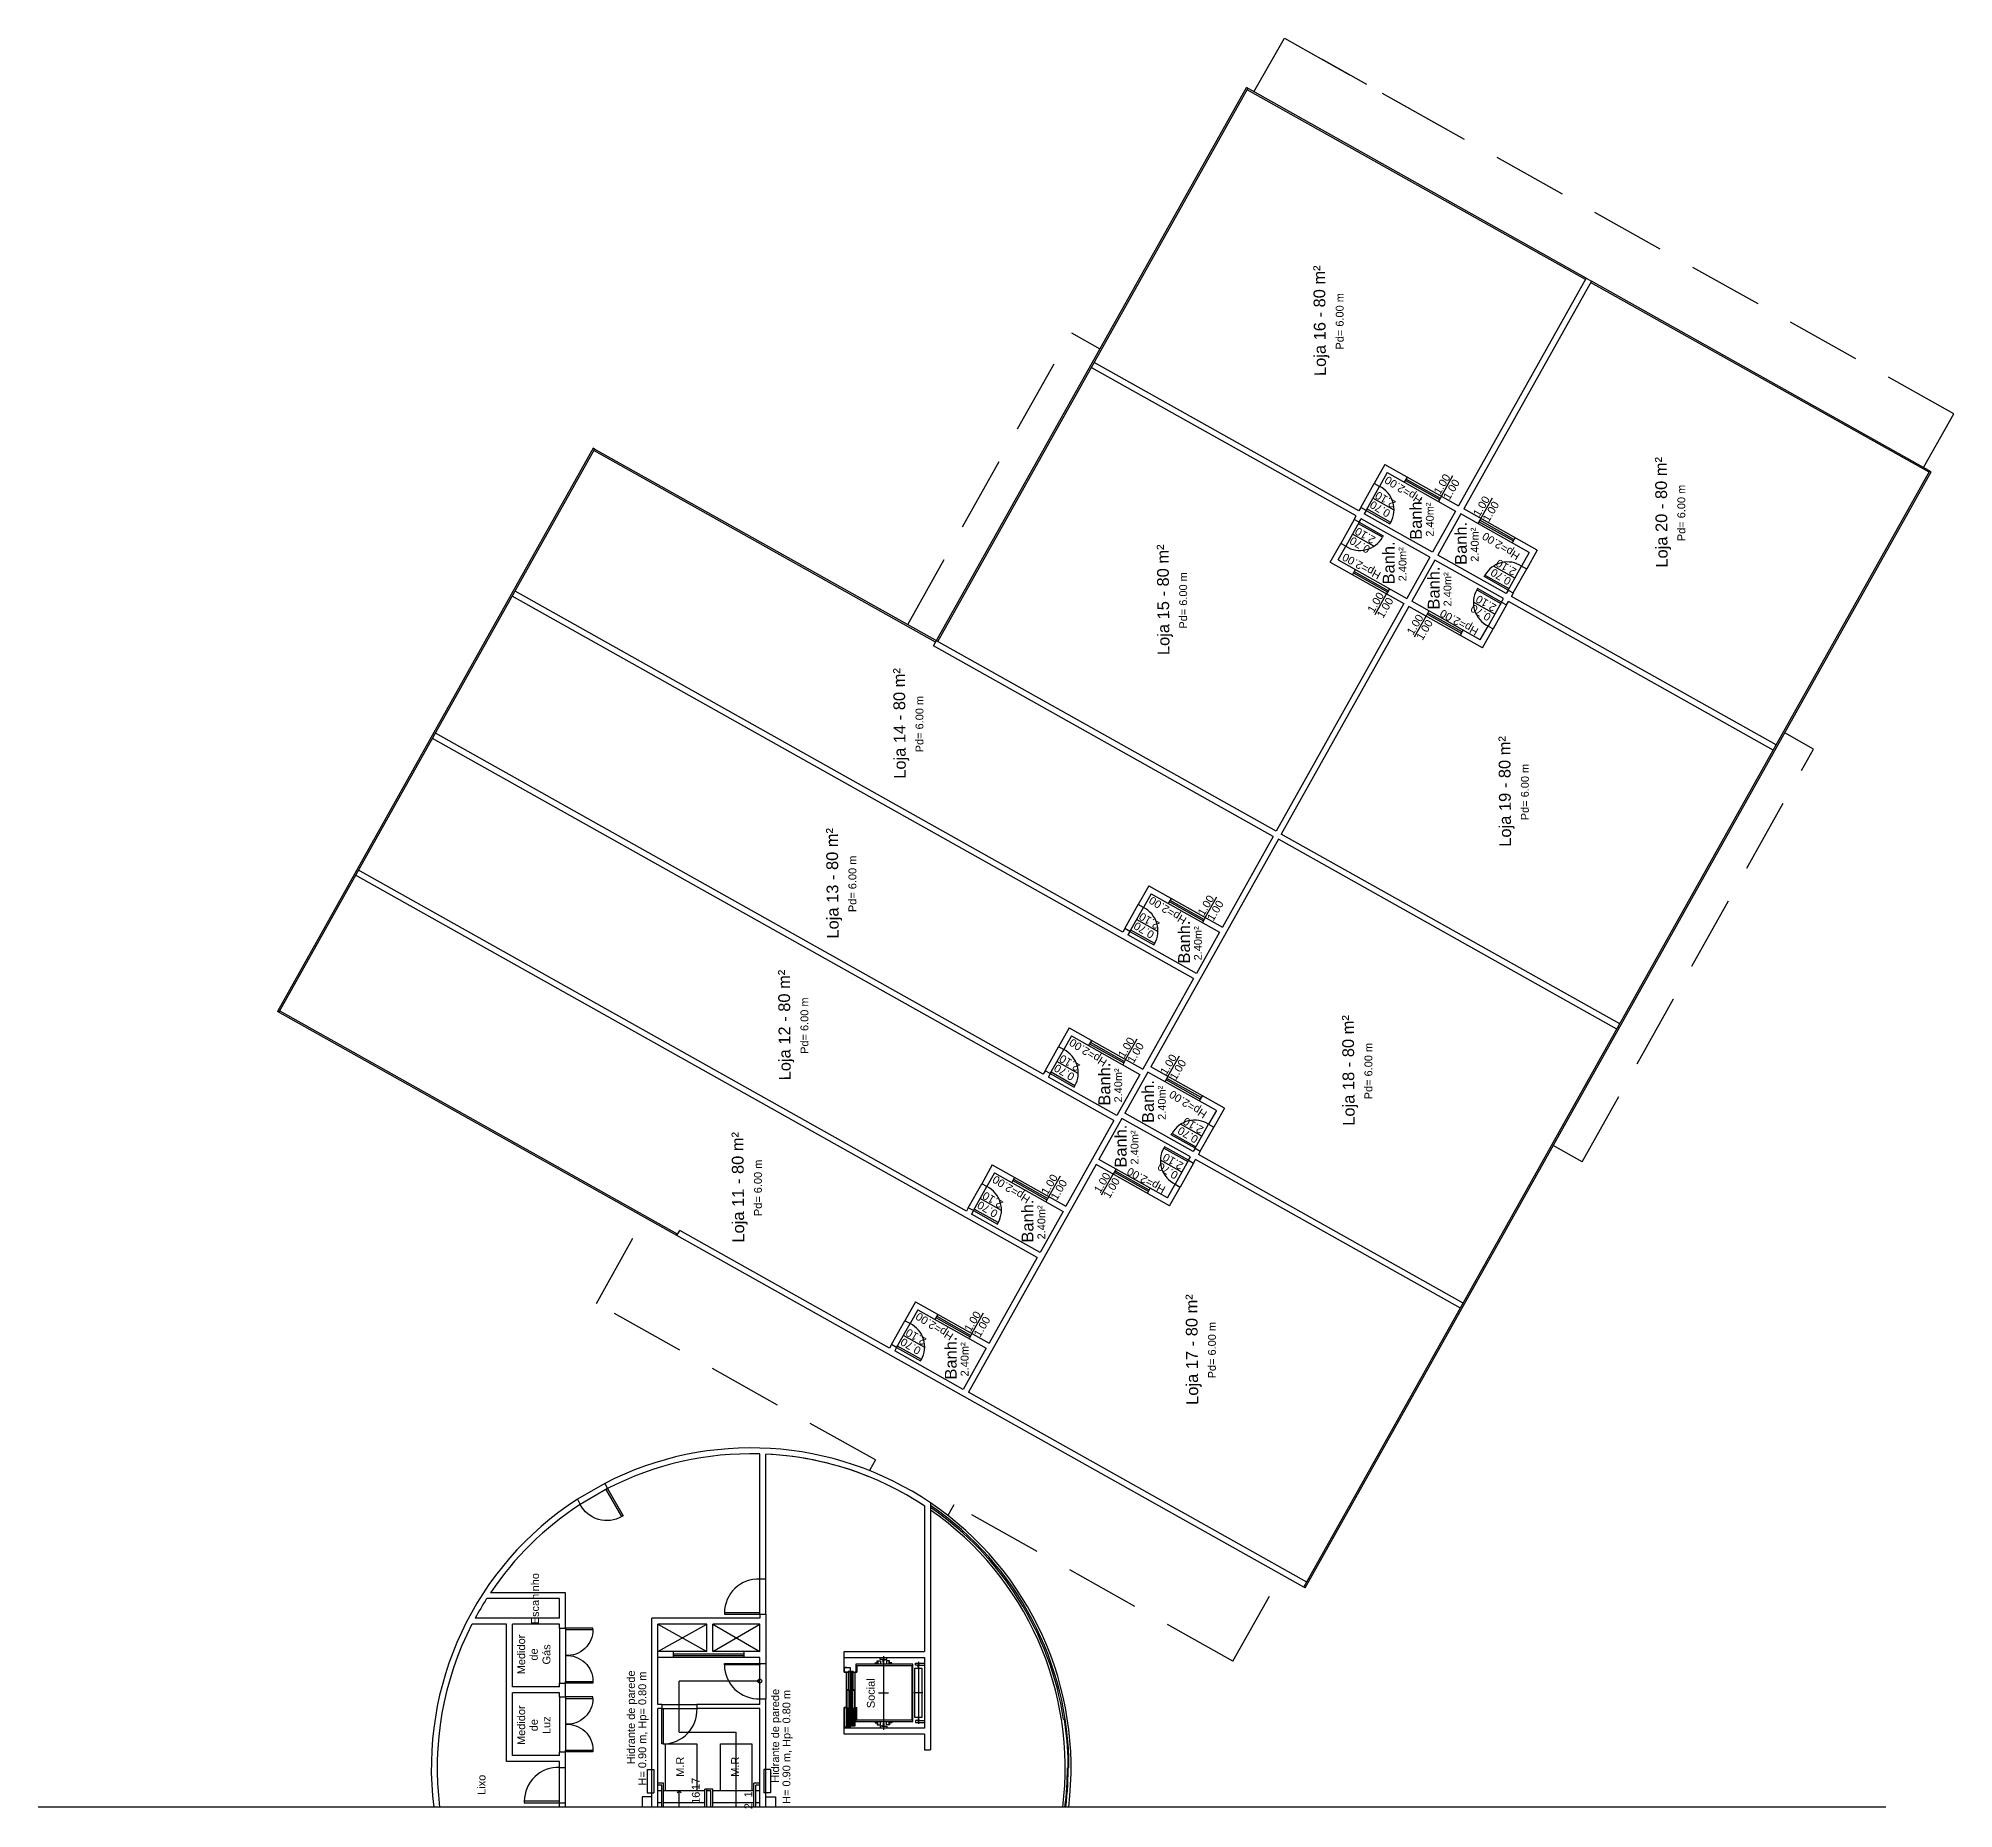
# Model space of a CAD drawing. Header units: millimetres. Extents: x -210 to 1173, y -437 to 320.
# Drawn here: x 862.41 to 911.2, y -181.3 to -136.2 of the extents above; entities that cross this region are included whole.
import ezdxf
from ezdxf.enums import TextEntityAlignment as Align

# ---------------------------------------------------------------- set-up
doc = ezdxf.new("R2010")
doc.units = ezdxf.units.MM
doc.header["$LTSCALE"] = 0.3
for name, pattern in [('DASHDOTX2', [50.8, 25.4, -12.7, 0, -12.7]), ('DASHED2', [9.525, 6.35, -3.175]), ('LTYPE_4', [112.5, 56.25, -56.25]), ('LTYPE_6', [168.75, 112.5, -28.125, 0, -28.125])]:
    doc.linetypes.add(name, pattern=pattern)
for name, color, linetype in [('CORTE', 6, 'Continuous'), ('COTAS', 1, 'Continuous'), ('ESQUADRIAS', 3, 'Continuous'), ('LAYER_0', 6, 'Continuous'), ('LINHA DE CORTE', 6, 'DASHDOTX2'), ('PISO', 1, 'Continuous'), ('PROJEÇÃO', 1, 'DASHED2'), ('TEXTOS', 2, 'Continuous'), ('VISTA', 2, 'Continuous')]:
    doc.layers.add(name, color=color, linetype=linetype)
doc.styles.add('2MM 1_100', font='ARIAL.TTF', dxfattribs={"height": 0.2})
doc.styles.add('3MM 1_100', font='ARIAL.TTF', dxfattribs={"height": 0.3})

msp = doc.modelspace()

# ---------------------------------------------------------------- linework, layer by layer
msp.add_line((909.475, -181.257), (862.407, -181.257))
at = {"layer": 'CORTE'}
for p, q in [((901.842, -142.313), (898.59, -148.113)), ((901.973, -142.386), (898.72, -148.187)), ((901.842, -142.313), (901.973, -142.386)), ((895.98, -148.369), (889.234, -144.586)), ((896.053, -148.238), (889.307, -144.456)), ((896.713, -147.061), (896.444, -147.541)), ((896.771, -147.265), (896.575, -147.614)), ((896.713, -147.061), (898.59, -148.113)), ((896.771, -147.265), (898.516, -148.244)), ((896.575, -147.614), (896.444, -147.541)), ((896.102, -148.151), (896.053, -148.238)), ((896.233, -148.225), (896.102, -148.151)), ((896.233, -148.225), (896.184, -148.312)), ((897.929, -149.291), (896.184, -148.312)), ((898.516, -148.244), (897.929, -149.291)), ((898.647, -148.317), (898.06, -149.364)), ((900.391, -149.296), (898.647, -148.317)), ((900.596, -149.238), (898.72, -148.187)), ((895.931, -148.456), (895.98, -148.369)), ((896.061, -148.53), (895.931, -148.456)), ((896.061, -148.53), (896.11, -148.443)), ((897.856, -149.421), (896.11, -148.443)), ((895.319, -149.547), (895.588, -149.067)), ((895.523, -149.489), (895.719, -149.14)), ((895.719, -149.14), (895.588, -149.067)), ((900.391, -149.296), (900.196, -149.644)), ((900.596, -149.238), (900.327, -149.718)), ((895.319, -149.547), (897.196, -150.599)), ((895.523, -149.489), (897.269, -150.468)), ((897.856, -149.421), (897.269, -150.468)), ((897.987, -149.495), (897.4, -150.541)), ((899.731, -150.473), (897.987, -149.495)), ((899.804, -150.342), (898.06, -149.364)), ((900.196, -149.644), (900.327, -149.718)), ((890.038, -158.967), (874.552, -150.283)), ((899.853, -150.255), (899.804, -150.342)), ((899.853, -150.255), (899.984, -150.328)), ((891.84, -160.15), (874.478, -150.414)), ((897.196, -150.599), (893.943, -156.399)), ((897.326, -150.672), (894.074, -156.473)), ((899.202, -151.724), (897.326, -150.672)), ((899.144, -151.52), (897.4, -150.541)), ((899.682, -150.56), (899.731, -150.473)), ((899.682, -150.56), (899.813, -150.634)), ((899.813, -150.634), (899.862, -150.546)), ((906.608, -154.33), (899.862, -150.546)), ((899.984, -150.328), (899.935, -150.416)), ((906.682, -154.199), (899.935, -150.416)), ((899.144, -151.52), (899.34, -151.171)), ((899.202, -151.724), (899.471, -151.244)), ((899.34, -151.171), (899.471, -151.244)), ((893.869, -156.53), (885.213, -151.675)), ((893.943, -156.399), (885.286, -151.545)), ((889.81, -163.769), (872.448, -154.033)), ((888.008, -162.587), (872.522, -153.902)), ((894, -156.603), (890.748, -162.404)), ((893.869, -156.53), (892.573, -158.841)), ((902.622, -161.438), (894, -156.603)), ((902.695, -161.308), (894.074, -156.473)), ((887.853, -167.258), (870.492, -157.522)), ((886.051, -166.076), (870.565, -157.391)), ((890.698, -157.79), (890.429, -158.269)), ((890.755, -157.994), (890.56, -158.343)), ((890.698, -157.79), (892.573, -158.841)), ((890.755, -157.994), (892.5, -158.972)), ((890.56, -158.343), (890.429, -158.269)), ((890.087, -158.88), (890.038, -158.967)), ((890.217, -158.953), (890.087, -158.88)), ((890.217, -158.953), (890.168, -159.041)), ((891.913, -160.019), (890.168, -159.041)), ((892.5, -158.972), (891.913, -160.019)), ((891.84, -160.15), (890.543, -162.461)), ((888.668, -161.409), (888.399, -161.889)), ((888.668, -161.409), (890.543, -162.461)), ((888.53, -161.962), (888.399, -161.889)), ((888.726, -161.614), (888.53, -161.962)), ((888.726, -161.614), (890.47, -162.592)), ((892.623, -163.455), (890.748, -162.404)), ((888.057, -162.5), (888.008, -162.587)), ((888.188, -162.573), (888.057, -162.5)), ((888.188, -162.573), (888.139, -162.66)), ((889.883, -163.638), (888.139, -162.66)), ((890.47, -162.592), (889.883, -163.638)), ((890.674, -162.534), (890.087, -163.581)), ((892.419, -163.513), (890.674, -162.534)), ((892.623, -163.455), (892.354, -163.935)), ((889.81, -163.769), (888.587, -165.95)), ((890.014, -163.712), (889.427, -164.759)), ((891.758, -164.69), (890.014, -163.712)), ((891.832, -164.559), (890.087, -163.581)), ((892.419, -163.513), (892.223, -163.862)), ((892.223, -163.862), (892.354, -163.935)), ((889.354, -164.889), (886.101, -170.69)), ((886.712, -164.898), (886.443, -165.378)), ((886.712, -164.898), (888.587, -165.95)), ((891.229, -165.941), (889.354, -164.889)), ((891.171, -165.737), (889.427, -164.759)), ((891.709, -164.777), (891.758, -164.69)), ((891.709, -164.777), (891.84, -164.851)), ((891.881, -164.472), (891.832, -164.559)), ((891.84, -164.851), (891.889, -164.763)), ((891.881, -164.472), (892.011, -164.545)), ((898.636, -168.547), (891.889, -164.763)), ((892.011, -164.545), (891.962, -164.633)), ((898.709, -168.416), (891.962, -164.633)), ((886.573, -165.451), (886.443, -165.378)), ((886.769, -165.102), (886.573, -165.451)), ((886.769, -165.102), (888.513, -166.081)), ((891.171, -165.737), (891.367, -165.388)), ((891.367, -165.388), (891.498, -165.461)), ((891.229, -165.941), (891.498, -165.461)), ((886.1, -165.988), (886.051, -166.076)), ((886.231, -166.062), (886.1, -165.988)), ((886.231, -166.062), (886.182, -166.149)), ((887.927, -167.127), (886.182, -166.149)), ((888.513, -166.081), (887.927, -167.127)), ((878.674, -166.696), (878.747, -166.566)), ((894.649, -175.655), (878.674, -166.696)), ((884.095, -169.565), (878.747, -166.566)), ((887.853, -167.258), (886.63, -169.439)), ((884.755, -168.387), (884.486, -168.867)), ((884.813, -168.591), (884.617, -168.94)), ((884.755, -168.387), (886.63, -169.439)), ((884.813, -168.591), (886.557, -169.57)), ((884.617, -168.94), (884.486, -168.867)), ((884.144, -169.477), (884.095, -169.565)), ((884.274, -169.551), (884.144, -169.477)), ((884.274, -169.551), (884.226, -169.638)), ((885.97, -170.616), (884.226, -169.638)), ((886.557, -169.57), (885.97, -170.616)), ((894.723, -175.525), (886.101, -170.69)), ((880.788, -175.446), (880.788, -172.26)), ((880.938, -175.446), (880.938, -172.265)), ((876.838, -173.011), (876.907, -173.144)), ((876.145, -173.412), (876.214, -173.546)), ((884.988, -173.588), (884.988, -177.296)), ((885.138, -173.508), (885.138, -179.794)), ((874.338, -175.003), (874.338, -175)), ((880.788, -175.446), (880.938, -175.446)), ((875.688, -175.946), (873.83, -175.946)), ((875.838, -175.796), (873.928, -175.796)), ((875.688, -176.446), (875.688, -175.946)), ((875.838, -176.696), (875.838, -175.796)), ((874.338, -176.596), (873.456, -176.596)), ((875.688, -176.446), (873.535, -176.446)), ((874.338, -180.096), (874.338, -176.596)), ((874.488, -178.196), (874.488, -176.596)), ((875.688, -176.596), (874.488, -176.596)), ((875.688, -176.696), (875.688, -176.596)), ((878.038, -181.257), (878.038, -176.446)), ((880.788, -176.446), (878.038, -176.446)), ((878.188, -177.446), (878.188, -176.596)), ((879.438, -176.596), (878.188, -176.596)), ((878.188, -176.596), (879.438, -177.296)), ((878.188, -177.296), (879.438, -176.596)), ((879.438, -177.296), (879.438, -176.596)), ((879.588, -177.296), (879.588, -176.596)), ((880.788, -176.596), (879.588, -176.596)), ((879.588, -177.296), (880.788, -176.596)), ((879.588, -176.596), (880.788, -177.296)), ((880.788, -176.346), (880.788, -176.446)), ((880.788, -176.346), (880.938, -176.346)), ((880.788, -177.296), (880.788, -176.596)), ((880.938, -176.346), (880.938, -177.596)), ((880.938, -176.446), (880.938, -176.446)), ((875.688, -176.696), (875.838, -176.696)), ((879.438, -177.296), (878.188, -177.296)), ((878.188, -178.646), (878.188, -177.446)), ((880.788, -177.446), (878.188, -177.446)), ((880.788, -177.296), (879.588, -177.296)), ((880.788, -177.596), (880.788, -177.446)), ((882.938, -177.296), (884.988, -177.296)), ((882.938, -177.701), (882.938, -177.296)), ((882.938, -177.446), (884.988, -177.446)), ((884.988, -177.446), (884.988, -179.246)), ((875.688, -178.196), (875.688, -178.096)), ((875.688, -178.096), (875.838, -178.096)), ((875.838, -178.446), (875.838, -178.096)), ((883.259, -177.646), (883.258, -177.647)), ((875.688, -178.196), (874.488, -178.196)), ((874.488, -179.946), (874.488, -178.346)), ((875.688, -178.346), (874.488, -178.346)), ((875.688, -178.446), (875.688, -178.346)), ((875.688, -178.446), (875.838, -178.446)), ((880.788, -178.646), (880.788, -178.496)), ((880.938, -181.257), (880.938, -178.496)), ((878.288, -178.646), (878.188, -178.646)), ((878.288, -178.746), (878.188, -178.746)), ((878.188, -181.257), (878.188, -178.746)), ((880.788, -178.646), (879.188, -178.646)), ((880.788, -178.746), (879.188, -178.746)), ((880.788, -181.257), (880.788, -178.746)), ((882.938, -179.396), (882.938, -179.221)), ((884.988, -179.246), (882.938, -179.246)), ((884.988, -179.396), (882.938, -179.396)), ((884.988, -179.246), (883.088, -179.246)), ((884.988, -179.396), (884.988, -179.794)), ((875.688, -179.946), (874.488, -179.946)), ((875.688, -179.946), (875.688, -179.846)), ((875.688, -179.846), (875.838, -179.846)), ((875.838, -180.246), (875.838, -179.846)), ((884.988, -179.794), (885.138, -179.794)), ((875.688, -180.096), (874.338, -180.096)), ((875.688, -180.246), (875.688, -180.096)), ((875.688, -180.246), (875.838, -180.246)), ((877.918, -180.297), (877.918, -180.897)), ((877.918, -180.297), (878.088, -180.297)), ((878.088, -180.297), (878.088, -180.897)), ((881.058, -180.297), (880.888, -180.297)), ((880.888, -180.297), (880.888, -180.897)), ((881.058, -180.297), (881.058, -180.897)), ((877.918, -180.897), (878.088, -180.897)), ((881.058, -180.897), (880.888, -180.897)), ((875.688, -181.257), (875.688, -181.146)), ((875.688, -181.146), (875.838, -181.146)), ((875.838, -181.257), (875.838, -181.146))]:
    msp.add_line(p, q, dxfattribs=at)
for points in [[(878.038, -181.257), (878.038, -180.997), (877.788, -180.997), (877.788, -181.257)], [(880.938, -181.257), (880.938, -180.997), (881.188, -180.997), (881.188, -181.257)], [(878.038, -181.297), (878.038, -181.297)]]:
    msp.add_lwpolyline(points, dxfattribs=at)
for radius, start, end in [(8.15, 55.8983, 117.244), (8, 88.4307, 117.244), (8, 67.3907, 87.3556), (8, 56.4665, 87.3556), (8.15, 122.8772, 187.0479), (8, 122.9832, 146.1136), (8, 147.3981, 151.556), (8, 152.7709, 187.1808)]:
    msp.add_arc((880.569, -180.257), radius, start, end, dxfattribs=at)
at = {"layer": 'COTAS'}
for p, q in [((898.152, -147.868), (898.448, -147.341)), ((896.947, -148.224), (896.404, -147.919)), ((899.156, -148.431), (899.452, -147.904)), ((896.433, -149.14), (895.89, -148.835)), ((900.025, -149.95), (899.481, -149.645)), ((896.463, -150.881), (896.758, -150.354)), ((899.511, -150.866), (898.968, -150.561)), ((897.467, -151.444), (897.762, -150.917)), ((892.137, -158.597), (892.433, -158.07)), ((890.932, -158.953), (890.389, -158.648)), ((890.107, -162.216), (890.403, -161.689)), ((888.902, -162.572), (888.359, -162.268)), ((891.184, -162.648), (891.479, -162.121)), ((892.052, -164.167), (891.509, -163.862)), ((891.538, -165.083), (890.995, -164.778)), ((888.151, -165.705), (888.446, -165.178)), ((889.494, -165.661), (889.79, -165.134)), ((886.945, -166.061), (886.402, -165.757)), ((886.194, -169.194), (886.49, -168.667)), ((884.989, -169.55), (884.446, -169.245)), ((880.788, -178.046), (878.738, -178.046)), ((878.738, -179.346), (878.738, -178.046)), ((878.738, -179.346), (880.188, -179.346)), ((880.188, -181.257), (880.188, -179.346)), ((878.738, -180.846), (878.687, -180.896)), ((878.738, -180.846), (878.787, -180.896)), ((878.738, -181.257), (878.738, -180.846))]:
    msp.add_line(p, q, dxfattribs=at)
msp.add_circle((880.788, -178.046), 0.05, dxfattribs=at)
at = {"layer": 'ESQUADRIAS'}
for p, q in [((885.213, -151.675), (893.186, -137.458)), ((885.321, -151.564), (893.22, -137.478)), ((901.842, -142.313), (893.186, -137.458)), ((901.823, -142.348), (893.201, -137.513)), ((910.575, -147.256), (901.954, -142.421)), ((910.63, -147.241), (901.973, -142.386)), ((876.547, -146.643), (868.5, -160.991)), ((876.581, -146.663), (868.535, -161.011)), ((876.581, -146.663), (876.547, -146.643)), ((885.267, -151.579), (876.562, -146.698)), ((885.321, -151.564), (876.581, -146.663)), ((894.649, -175.655), (910.595, -147.221)), ((894.684, -175.675), (910.63, -147.241)), ((878.674, -166.696), (868.5, -160.991)), ((878.693, -166.661), (868.555, -160.976)), ((894.684, -175.675), (894.649, -175.655)), ((888.568, -179.016), (888.529, -179.022)), ((888.664, -180.257), (888.624, -180.257))]:
    msp.add_line(p, q, dxfattribs=at)
for points in [[(896.843, -148.567), (896.863, -148.532), (896.252, -148.19), (896.233, -148.225)], [(896.672, -148.872), (896.652, -148.907), (896.042, -148.565), (896.061, -148.53)], [(899.072, -150.218), (899.052, -150.253), (899.663, -150.595), (899.682, -150.56)], [(899.243, -149.913), (899.262, -149.878), (899.873, -150.22), (899.853, -150.255)], [(890.828, -159.296), (890.848, -159.261), (890.237, -158.918), (890.217, -158.953)], [(888.798, -162.915), (888.818, -162.881), (888.207, -162.538), (888.188, -162.573)], [(891.099, -164.435), (891.079, -164.47), (891.69, -164.812), (891.709, -164.777)], [(891.27, -164.13), (891.29, -164.095), (891.9, -164.437), (891.881, -164.472)], [(886.842, -166.404), (886.861, -166.369), (886.251, -166.027), (886.231, -166.062)], [(884.885, -169.893), (884.905, -169.858), (884.294, -169.516), (884.274, -169.551)], [(880.788, -176.346), (880.788, -176.306), (879.888, -176.306), (879.888, -176.346)], [(880.788, -177.596), (880.788, -177.636), (879.888, -177.636), (879.888, -177.596)], [(878.288, -178.746), (878.328, -178.746), (878.328, -179.646), (878.288, -179.646)], [(875.688, -181.146), (875.688, -181.106), (874.788, -181.106), (874.788, -181.146)]]:
    msp.add_lwpolyline(points, close=True, dxfattribs=at)
at = {"layer": 'ESQUADRIAS', "extrusion": (-4.50826e-14, -2.75354e-14, -1)}
msp.add_lwpolyline([(-877.274, -173.856), (-876.872, -173.164), (-876.907, -173.144), (-877.308, -173.836)], close=True, dxfattribs=at)
at = {"layer": 'ESQUADRIAS', "extrusion": (-1.22461e-16, 2.18219e-21, -1)}
for points in [[(-875.838, -176.696), (-875.838, -176.736), (-876.538, -176.736), (-876.538, -176.696)], [(-875.838, -178.096), (-875.838, -178.056), (-876.538, -178.056), (-876.538, -178.096)], [(-875.838, -178.446), (-875.838, -178.486), (-876.538, -178.486), (-876.538, -178.446)], [(-875.838, -179.846), (-875.838, -179.806), (-876.538, -179.806), (-876.538, -179.846)]]:
    msp.add_lwpolyline(points, close=True, dxfattribs=at)
at = {"layer": 'ESQUADRIAS'}
for radius, start, end in [(8.095, 359.9965, 55.6344), (8.055, 8.8175, 55.4396), (8.075, 352.8863, 8.8175), (8.055, 352.8685, 359.9965)]:
    msp.add_arc((880.569, -180.257), radius, start, end, dxfattribs=at)
at = {"layer": 'LAYER_0', "color": 11}
for p, q in [((884.688, -177.616), (883.238, -177.616)), ((883.238, -177.616), (883.238, -177.819)), ((883.728, -177.591), (883.728, -177.585)), ((883.728, -177.585), (883.782, -177.585)), ((883.728, -177.591), (883.788, -177.591)), ((883.782, -177.585), (883.782, -177.531)), ((883.782, -177.531), (883.863, -177.531)), ((883.788, -177.591), (883.788, -177.531)), ((883.788, -177.591), (883.788, -177.616)), ((883.853, -177.496), (883.853, -177.446)), ((883.893, -177.496), (883.853, -177.496)), ((883.863, -177.531), (883.863, -177.591)), ((883.863, -177.591), (883.863, -177.616)), ((883.938, -177.496), (883.893, -177.496)), ((883.893, -177.496), (883.893, -177.501)), ((883.897, -177.505), (883.893, -177.501)), ((883.93, -177.506), (883.897, -177.505)), ((883.93, -177.506), (883.934, -177.51)), ((883.934, -177.526), (883.93, -177.529)), ((883.93, -177.571), (883.93, -177.529)), ((883.938, -177.571), (883.93, -177.571)), ((883.934, -177.526), (883.934, -177.51)), ((883.983, -177.496), (883.938, -177.496)), ((883.938, -177.571), (883.946, -177.571)), ((883.943, -177.51), (883.946, -177.506)), ((883.943, -177.526), (883.943, -177.51)), ((883.943, -177.526), (883.946, -177.529)), ((883.946, -177.506), (883.98, -177.505)), ((883.946, -177.571), (883.946, -177.529)), ((883.98, -177.505), (883.983, -177.501)), ((883.983, -177.496), (884.023, -177.496)), ((883.983, -177.496), (883.983, -177.501)), ((884.094, -177.531), (884.013, -177.531)), ((884.013, -177.531), (884.013, -177.591)), ((884.013, -177.591), (884.013, -177.616)), ((884.023, -177.496), (884.023, -177.446)), ((884.088, -177.591), (884.088, -177.531)), ((884.088, -177.591), (884.088, -177.616)), ((884.148, -177.591), (884.088, -177.591)), ((884.094, -177.585), (884.094, -177.531)), ((884.148, -177.585), (884.094, -177.585)), ((884.148, -177.591), (884.148, -177.585)), ((884.688, -179.076), (884.688, -177.616)), ((884.756, -177.642), (884.756, -177.592)), ((884.756, -177.592), (884.988, -177.592)), ((882.938, -177.821), (882.938, -177.701)), ((882.938, -177.701), (882.998, -177.701)), ((882.938, -177.821), (883.043, -177.821)), ((882.996, -177.703), (882.94, -177.703)), ((882.94, -177.703), (882.94, -177.819)), ((883.041, -177.819), (882.94, -177.819)), ((882.996, -177.716), (882.996, -177.703)), ((882.998, -177.716), (882.996, -177.716)), ((882.998, -177.701), (882.998, -177.716)), ((882.998, -177.701), (883.088, -177.701)), ((882.998, -179.221), (882.998, -177.821)), ((883.086, -177.804), (883.041, -177.804)), ((883.041, -177.804), (883.041, -177.819)), ((883.043, -177.821), (883.043, -177.806)), ((883.043, -177.806), (883.088, -177.806)), ((883.088, -177.809), (883.048, -177.809)), ((883.048, -177.809), (883.048, -178.291)), ((883.05, -178.289), (883.05, -177.811)), ((883.05, -177.811), (883.086, -177.811)), ((883.088, -177.791), (883.086, -177.791)), ((883.086, -177.791), (883.086, -177.804)), ((883.086, -177.811), (883.086, -177.824)), ((883.086, -177.824), (883.088, -177.824)), ((883.088, -177.701), (883.088, -177.791)), ((883.088, -177.791), (883.088, -179.221)), ((883.118, -177.791), (883.118, -179.196)), ((883.118, -177.791), (883.12, -177.791)), ((883.163, -177.806), (883.118, -177.806)), ((883.118, -177.809), (883.158, -177.809)), ((883.12, -177.824), (883.118, -177.824)), ((883.12, -177.791), (883.12, -177.804)), ((883.12, -177.804), (883.165, -177.804)), ((883.156, -177.811), (883.12, -177.811)), ((883.12, -177.811), (883.12, -177.824)), ((883.156, -178.289), (883.156, -177.811)), ((883.158, -177.809), (883.158, -178.291)), ((883.163, -177.821), (883.163, -177.806)), ((883.163, -177.821), (883.208, -177.821)), ((883.165, -177.804), (883.165, -177.819)), ((883.165, -177.819), (883.208, -177.819)), ((883.238, -177.819), (883.208, -177.819)), ((883.208, -177.821), (883.258, -177.821)), ((883.208, -177.821), (883.208, -179.196)), ((883.258, -177.646), (883.258, -177.821)), ((883.258, -177.646), (884.658, -177.646)), ((884.658, -177.646), (884.658, -179.046)), ((884.738, -177.716), (884.918, -177.716)), ((884.738, -178.976), (884.738, -177.716)), ((884.796, -177.642), (884.756, -177.642)), ((884.861, -177.642), (884.988, -177.642)), ((884.918, -177.716), (884.918, -178.976)), ((883.003, -178.271), (883.043, -178.271)), ((883.003, -178.271), (883.003, -178.741)), ((883.041, -178.273), (883.005, -178.273)), ((883.005, -178.739), (883.005, -178.273)), ((883.041, -178.286), (883.041, -178.273)), ((883.043, -178.286), (883.041, -178.286)), ((883.043, -178.271), (883.043, -178.286)), ((883.048, -178.291), (883.088, -178.291)), ((883.086, -178.289), (883.05, -178.289)), ((883.088, -178.276), (883.086, -178.276)), ((883.086, -178.276), (883.086, -178.289)), ((883.118, -178.276), (883.12, -178.276)), ((883.158, -178.291), (883.118, -178.291)), ((883.12, -178.276), (883.12, -178.289)), ((883.12, -178.289), (883.156, -178.289)), ((883.203, -178.271), (883.163, -178.271)), ((883.163, -178.271), (883.163, -178.286)), ((883.163, -178.286), (883.165, -178.286)), ((883.165, -178.286), (883.165, -178.273)), ((883.165, -178.273), (883.201, -178.273)), ((883.201, -178.739), (883.201, -178.273)), ((883.203, -178.271), (883.203, -178.741)), ((882.998, -178.721), (882.938, -178.721)), ((882.938, -178.721), (882.938, -179.221)), ((882.94, -179.219), (882.94, -178.723)), ((882.94, -178.723), (882.996, -178.723)), ((882.996, -178.723), (882.996, -178.736)), ((882.996, -178.736), (882.998, -178.736)), ((883.003, -178.741), (883.043, -178.741)), ((883.041, -178.739), (883.005, -178.739)), ((883.043, -178.726), (883.041, -178.726)), ((883.041, -178.726), (883.041, -178.739)), ((883.043, -178.741), (883.043, -178.726)), ((883.163, -178.741), (883.163, -178.726)), ((883.163, -178.726), (883.165, -178.726)), ((883.203, -178.741), (883.163, -178.741)), ((883.165, -178.726), (883.165, -178.739)), ((883.165, -178.739), (883.201, -178.739)), ((883.208, -178.721), (883.258, -178.721)), ((883.208, -178.736), (883.21, -178.736)), ((883.21, -178.736), (883.21, -178.723)), ((883.21, -178.723), (883.238, -178.723)), ((883.238, -178.723), (883.238, -179.076)), ((883.238, -179.076), (884.688, -179.076)), ((883.258, -179.046), (883.258, -178.721)), ((884.658, -179.046), (883.258, -179.046)), ((883.788, -179.101), (883.788, -179.076)), ((883.863, -179.101), (883.863, -179.076)), ((884.013, -179.101), (884.013, -179.076)), ((884.088, -179.101), (884.088, -179.076)), ((884.918, -178.976), (884.738, -178.976)), ((884.796, -179.05), (884.756, -179.05)), ((884.756, -179.05), (884.756, -179.1)), ((884.861, -179.05), (884.988, -179.05)), ((882.938, -179.221), (882.998, -179.221)), ((882.996, -179.219), (882.94, -179.219)), ((882.998, -179.206), (882.996, -179.206)), ((882.996, -179.206), (882.996, -179.219)), ((883.088, -179.221), (882.998, -179.221)), ((883.208, -179.196), (883.118, -179.196)), ((883.728, -179.101), (883.788, -179.101)), ((883.728, -179.101), (883.728, -179.107)), ((883.728, -179.107), (883.782, -179.107)), ((883.782, -179.107), (883.782, -179.161)), ((883.782, -179.161), (883.863, -179.161)), ((883.788, -179.101), (883.788, -179.161)), ((883.893, -179.196), (883.853, -179.196)), ((883.853, -179.196), (883.853, -179.246)), ((883.863, -179.161), (883.863, -179.101)), ((883.897, -179.188), (883.893, -179.192)), ((883.893, -179.196), (883.893, -179.192)), ((883.893, -179.196), (883.938, -179.196)), ((883.93, -179.187), (883.897, -179.188)), ((883.938, -179.121), (883.93, -179.121)), ((883.93, -179.121), (883.93, -179.163)), ((883.934, -179.167), (883.93, -179.163)), ((883.934, -179.183), (883.93, -179.187)), ((883.934, -179.167), (883.934, -179.183)), ((883.938, -179.121), (883.946, -179.121)), ((883.938, -179.196), (883.983, -179.196)), ((883.943, -179.167), (883.946, -179.163)), ((883.943, -179.167), (883.943, -179.183)), ((883.946, -179.187), (883.943, -179.183)), ((883.946, -179.121), (883.946, -179.163)), ((883.946, -179.187), (883.98, -179.188)), ((883.98, -179.188), (883.983, -179.192)), ((883.983, -179.196), (883.983, -179.192)), ((883.983, -179.196), (884.023, -179.196)), ((884.013, -179.161), (884.013, -179.101)), ((884.094, -179.161), (884.013, -179.161)), ((884.023, -179.196), (884.023, -179.246)), ((884.148, -179.101), (884.088, -179.101)), ((884.088, -179.101), (884.088, -179.161)), ((884.148, -179.107), (884.094, -179.107)), ((884.094, -179.107), (884.094, -179.161)), ((884.148, -179.101), (884.148, -179.107)), ((884.756, -179.1), (884.988, -179.1))]:
    msp.add_line(p, q, dxfattribs=at)
at = {"layer": 'LAYER_0', "color": 1, "linetype": 'LTYPE_4'}
for p, q in [((883.797, -177.531), (883.797, -177.591)), ((883.797, -177.591), (883.797, -177.616)), ((884.08, -177.531), (884.08, -177.591)), ((884.08, -177.591), (884.08, -177.616)), ((883.797, -179.101), (883.797, -179.076)), ((884.08, -179.101), (884.08, -179.076)), ((883.797, -179.161), (883.797, -179.101)), ((884.08, -179.161), (884.08, -179.101))]:
    msp.add_line(p, q, dxfattribs=at)
at = {"layer": 'LAYER_0', "color": 15, "linetype": 'LTYPE_6'}
for p, q in [((883.938, -177.411), (883.938, -179.287)), ((884.828, -177.554), (884.828, -179.135)), ((883.81, -178.346), (884.063, -178.346)), ((884.939, -178.346), (884.709, -178.346))]:
    msp.add_line(p, q, dxfattribs=at)
at = {"layer": 'LAYER_0', "color": 7}
for p, q in [((882.938, -177.701), (883.088, -177.701)), ((883.088, -179.221), (882.938, -179.221))]:
    msp.add_line(p, q, dxfattribs=at)
at = {"layer": 'LAYER_0'}
for p, q in [((883.533, -177.646), (883.533, -177.646)), ((883.258, -178.806), (883.258, -178.806)), ((883.533, -179.046), (883.533, -179.046)), ((884.658, -178.806), (884.658, -178.806))]:
    msp.add_line(p, q, dxfattribs=at)
at = {"layer": 'LAYER_0', "color": 1}
for p, q in [((884.861, -177.642), (884.796, -177.642)), ((884.8, -177.646), (884.796, -177.642)), ((884.826, -177.646), (884.8, -177.646)), ((884.824, -177.661), (884.826, -177.659)), ((884.824, -177.696), (884.824, -177.661)), ((884.832, -177.696), (884.824, -177.696)), ((884.826, -177.659), (884.826, -177.646)), ((884.83, -177.659), (884.83, -177.646)), ((884.857, -177.646), (884.83, -177.646)), ((884.83, -177.659), (884.832, -177.661)), ((884.832, -177.696), (884.832, -177.661)), ((884.857, -177.646), (884.861, -177.642)), ((883.063, -179.221), (883.063, -178.291)), ((883.073, -178.291), (883.073, -179.221)), ((883.133, -179.196), (883.133, -178.291)), ((883.143, -178.291), (883.143, -179.196)), ((883.018, -179.221), (883.018, -178.741)), ((883.028, -178.741), (883.028, -179.221)), ((883.178, -178.741), (883.178, -179.196)), ((883.188, -179.196), (883.188, -178.741)), ((884.8, -179.046), (884.796, -179.05)), ((884.796, -179.05), (884.861, -179.05)), ((884.8, -179.046), (884.826, -179.046)), ((884.824, -178.996), (884.832, -178.996)), ((884.824, -178.996), (884.824, -179.031)), ((884.826, -179.033), (884.824, -179.031)), ((884.826, -179.033), (884.826, -179.046)), ((884.832, -179.031), (884.83, -179.033)), ((884.83, -179.033), (884.83, -179.046)), ((884.83, -179.046), (884.857, -179.046)), ((884.832, -178.996), (884.832, -179.031)), ((884.857, -179.046), (884.861, -179.05))]:
    msp.add_line(p, q, dxfattribs=at)
at = {"layer": 'LINHA DE CORTE'}
for p, q in [((880.788, -177.596), (880.938, -177.596)), ((880.788, -178.496), (880.938, -178.496)), ((878.288, -178.646), (878.288, -178.746)), ((879.188, -178.646), (879.188, -178.746))]:
    msp.add_line(p, q, dxfattribs=at)
at = {"layer": 'PISO'}
for p, q in [((896.102, -148.151), (896.444, -147.541)), ((896.233, -148.225), (896.575, -147.614)), ((895.931, -148.456), (895.588, -149.067)), ((896.061, -148.53), (895.719, -149.14)), ((899.853, -150.255), (900.196, -149.644)), ((899.984, -150.328), (900.327, -149.718)), ((899.682, -150.56), (899.34, -151.171)), ((899.813, -150.634), (899.471, -151.244)), ((890.087, -158.88), (890.429, -158.269)), ((890.217, -158.953), (890.56, -158.343)), ((888.057, -162.5), (888.399, -161.889)), ((888.188, -162.573), (888.53, -161.962)), ((891.881, -164.472), (892.223, -163.862)), ((892.011, -164.545), (892.354, -163.935)), ((891.709, -164.777), (891.367, -165.388)), ((891.84, -164.851), (891.498, -165.461)), ((886.1, -165.988), (886.443, -165.378)), ((886.231, -166.062), (886.573, -165.451)), ((884.144, -169.477), (884.486, -168.867)), ((884.274, -169.551), (884.617, -168.94)), ((876.838, -173.011), (876.145, -173.412)), ((876.907, -173.144), (876.214, -173.545)), ((880.788, -176.346), (880.788, -175.446)), ((880.938, -176.346), (880.938, -175.446)), ((875.688, -176.696), (875.688, -178.096)), ((875.838, -176.696), (875.838, -178.096)), ((880.788, -178.496), (880.788, -177.596)), ((880.938, -177.596), (880.938, -178.496)), ((875.688, -178.446), (875.688, -179.846)), ((875.838, -178.446), (875.838, -179.846)), ((878.288, -178.646), (879.188, -178.646)), ((878.288, -178.746), (879.188, -178.746)), ((875.688, -181.146), (875.688, -180.246)), ((875.838, -181.146), (875.838, -180.246)), ((878.288, -180.846), (878.188, -180.846)), ((879.388, -180.846), (878.338, -180.846))]:
    msp.add_line(p, q, dxfattribs=at)
for points in [[(878.388, -180.846), (878.388, -179.646), (879.188, -179.646), (879.188, -180.846)], [(879.788, -180.846), (879.788, -179.646), (880.588, -179.646), (880.588, -180.846)]]:
    msp.add_lwpolyline(points, close=True, dxfattribs=at)
for centre, radius, start, end in [((896.286, -148.209), 0.661, 330.7166, 64.086), ((896.076, -148.584), 0.661, 237.3472, 330.7166), ((899.839, -150.201), 0.661, 57.3472, 150.7166), ((899.629, -150.576), 0.661, 150.7166, 244.086), ((890.271, -158.937), 0.661, 330.7166, 64.086), ((888.241, -162.557), 0.661, 330.7166, 64.086), ((891.866, -164.418), 0.661, 57.3472, 150.7166), ((891.656, -164.793), 0.661, 150.7166, 244.086), ((886.284, -166.046), 0.661, 330.7166, 64.086), ((884.328, -169.535), 0.661, 330.7166, 64.086), ((880.569, -180.257), 8.15, 352.9521, 55.8983), ((880.569, -180.257), 8, 352.8192, 55.1679), ((880.752, -176.31), 0.864, 87.6128, 179.7813), ((880.752, -177.633), 0.864, 180.2167, 272.3852), ((878.325, -178.782), 0.864, 270.2167, 2.3852), ((875.652, -181.11), 0.864, 87.6128, 179.7813)]:
    msp.add_arc(centre, radius, start, end, dxfattribs=at)
at = {"layer": 'PISO', "extrusion": (-4.50826e-14, -2.75354e-14, -1)}
msp.add_arc((-876.892, -173.198), 0.761, 239.8864, 332.824, dxfattribs=at)
at = {"layer": 'PISO', "extrusion": (-1.22461e-16, 2.18219e-21, -1)}
for centre, start, end in [((-875.877, -176.736), 180.001, 273.3704), ((-875.877, -178.056), 86.6317, 180.001), ((-875.877, -178.486), 180.001, 273.3704), ((-875.877, -179.806), 86.6317, 180.001)]:
    msp.add_arc(centre, 0.661, start, end, dxfattribs=at)
at = {"layer": 'PROJEÇÃO'}
for p, q in [((893.373, -137.563), (894.152, -136.201)), ((894.152, -136.201), (898.441, -138.607)), ((911.204, -145.764), (895.104, -136.735)), ((884.556, -151.135), (888.725, -143.701)), ((888.725, -143.701), (889.455, -144.11)), ((910.436, -147.132), (911.204, -145.764)), ((897.28, -147.379), (897.207, -147.51)), ((897.234, -147.462), (898.106, -147.951)), ((897.253, -147.427), (898.125, -147.916)), ((898.152, -147.868), (898.079, -147.999)), ((899.156, -148.431), (899.083, -148.562)), ((899.982, -149.003), (899.11, -148.514)), ((900.002, -148.968), (899.13, -148.479)), ((900.029, -148.92), (899.955, -149.051)), ((895.886, -149.865), (895.96, -149.734)), ((895.933, -149.782), (896.805, -150.271)), ((895.913, -149.817), (896.785, -150.306)), ((896.832, -150.223), (896.758, -150.354)), ((897.836, -150.786), (897.762, -150.917)), ((898.662, -151.358), (897.789, -150.869)), ((898.681, -151.323), (897.809, -150.834)), ((898.635, -151.406), (898.708, -151.275)), ((907.634, -154.307), (906.898, -153.895)), ((901.739, -164.819), (907.634, -154.307)), ((891.265, -158.108), (891.192, -158.238)), ((891.218, -158.19), (892.091, -158.68)), ((891.238, -158.156), (892.11, -158.645)), ((892.137, -158.597), (892.064, -158.728)), ((889.235, -161.727), (889.162, -161.858)), ((889.189, -161.81), (890.061, -162.299)), ((889.208, -161.775), (890.08, -162.264)), ((890.107, -162.216), (890.034, -162.347)), ((891.184, -162.648), (891.11, -162.779)), ((892.009, -163.22), (891.137, -162.731)), ((892.029, -163.185), (891.157, -162.696)), ((892.056, -163.137), (891.982, -163.268)), ((901.739, -164.819), (901.003, -164.407)), ((887.279, -165.216), (887.205, -165.347)), ((887.232, -165.299), (888.104, -165.788)), ((887.252, -165.264), (888.124, -165.753)), ((889.863, -165.003), (889.79, -165.134)), ((890.689, -165.575), (889.817, -165.086)), ((890.708, -165.54), (889.836, -165.051)), ((888.151, -165.705), (888.077, -165.836)), ((890.662, -165.623), (890.735, -165.492)), ((876.625, -168.427), (877.853, -166.236)), ((883.733, -172.413), (876.625, -168.427)), ((885.322, -168.705), (885.249, -168.836)), ((885.276, -168.788), (886.148, -169.277)), ((885.295, -168.753), (886.167, -169.242)), ((886.194, -169.194), (886.121, -169.325)), ((883.733, -172.413), (883.582, -172.684)), ((885.729, -173.553), (885.577, -173.827)), ((892.837, -177.541), (885.729, -173.553)), ((892.837, -177.541), (894.15, -175.203)), ((878.588, -177.446), (878.588, -177.296)), ((878.588, -177.351), (880.388, -177.351)), ((878.588, -177.391), (880.388, -177.391)), ((880.388, -177.446), (880.388, -177.296)), ((878.288, -181.146), (878.188, -181.146)), ((879.388, -181.146), (878.338, -181.146))]:
    msp.add_line(p, q, dxfattribs=at)
at = {"layer": 'VISTA'}
for p, q in [((878.338, -180.646), (878.188, -180.646)), ((878.288, -180.696), (878.188, -180.696)), ((878.288, -181.257), (878.288, -180.696)), ((878.338, -181.257), (878.338, -180.646)), ((879.438, -180.796), (879.388, -180.796)), ((879.388, -181.257), (879.388, -180.796)), ((879.438, -181.257), (879.438, -180.796)), ((879.588, -180.796), (879.438, -180.796)), ((879.538, -180.846), (879.438, -180.846)), ((879.538, -181.257), (879.538, -180.846)), ((879.588, -181.257), (879.588, -180.796)), ((880.638, -180.846), (879.588, -180.846)), ((880.788, -180.646), (880.638, -180.646)), ((880.638, -181.257), (880.638, -180.646)), ((880.788, -180.696), (880.688, -180.696)), ((880.688, -181.257), (880.688, -180.696)), ((880.788, -180.846), (880.688, -180.846)), ((880.647, -181.146), (879.588, -181.146)), ((880.788, -181.146), (880.688, -181.146))]:
    msp.add_line(p, q, dxfattribs=at)

# ---------------------------------------------------------------- texts
at = {"layer": 'TEXTOS'}
for s, height, rotation, style, p in [('Loja 16 - 80 m²', 0.3, 90.4898, '3MM 1_100', (895.05, -143.395)), ('Pd= 6.00 m', 0.2, 90, '2MM 1_100', (895.561, -143.41)), ('Loja 20 - 80 m²', 0.3, 90.4898, '3MM 1_100', (903.755, -148.276)), ('Hp=2.00', 0.2, 147.5922, '2MM 1_100', (897.184, -147.709)), ('1.00', 0.2, 59.4538, '2MM 1_100', (898.168, -147.558)), ('2.10', 0.2, 149.4538, '2MM 1_100', (896.724, -147.954)), ('1.00', 0.2, 59.4538, '2MM 1_100', (898.407, -147.692)), ('Pd= 6.00 m', 0.2, 90, '2MM 1_100', (904.265, -148.292)), ('0.70', 0.2, 149.4538, '2MM 1_100', (896.59, -148.193)), ('Banh.', 0.3, 90, '3MM 1_100', (897.504, -148.427)), ('2.40m²', 0.2, 90, '2MM 1_100', (897.857, -148.459)), ('1.00', 0.2, 59.4538, '2MM 1_100', (899.172, -148.121)), ('1.00', 0.2, 59.4538, '2MM 1_100', (899.411, -148.255)), ('2.10', 0.2, 149.4538, '2MM 1_100', (896.21, -148.87)), ('Banh.', 0.3, 90, '3MM 1_100', (898.649, -149.067)), ('2.40m²', 0.2, 90, '2MM 1_100', (899.002, -149.099)), ('Hp=2.00', 0.2, 147.5922, '2MM 1_100', (899.67, -149.14)), ('Loja 15 - 80 m²', 0.3, 90.4898, '3MM 1_100', (891.064, -150.503)), ('0.70', 0.2, 149.4538, '2MM 1_100', (896.076, -149.109)), ('Banh.', 0.3, 90, '3MM 1_100', (896.809, -149.564)), ('2.40m²', 0.2, 90, '2MM 1_100', (897.162, -149.597)), ('Hp=2.00', 0.2, 151.1332, '2MM 1_100', (896.117, -149.649)), ('Banh.', 0.3, 90, '3MM 1_100', (897.955, -150.204)), ('0.70', 0.2, 149.4538, '2MM 1_100', (899.667, -149.919)), ('2.10', 0.2, 149.4538, '2MM 1_100', (899.801, -149.68)), ('Pd= 6.00 m', 0.2, 90, '2MM 1_100', (891.574, -150.519)), ('2.40m²', 0.2, 90, '2MM 1_100', (898.308, -150.237)), ('1.00', 0.2, 59.4538, '2MM 1_100', (896.478, -150.571)), ('1.00', 0.2, 59.4538, '2MM 1_100', (896.718, -150.705)), ('Hp=2.00', 0.2, 151.1332, '2MM 1_100', (898.604, -151.08)), ('0.70', 0.2, 149.4538, '2MM 1_100', (899.154, -150.835)), ('2.10', 0.2, 149.4538, '2MM 1_100', (899.288, -150.596)), ('1.00', 0.2, 59.4538, '2MM 1_100', (897.482, -151.134)), ('1.00', 0.2, 59.4538, '2MM 1_100', (897.722, -151.268)), ('Loja 14 - 80 m²', 0.3, 90.4898, '3MM 1_100', (884.346, -153.654)), ('Pd= 6.00 m', 0.2, 90, '2MM 1_100', (884.856, -153.67)), ('Loja 19 - 80 m²', 0.3, 90.4898, '3MM 1_100', (899.768, -155.385)), ('Pd= 6.00 m', 0.2, 90, '2MM 1_100', (900.279, -155.4)), ('Loja 13 - 80 m²', 0.3, 90.4898, '3MM 1_100', (882.637, -157.725)), ('Pd= 6.00 m', 0.2, 90, '2MM 1_100', (883.147, -157.74)), ('Hp=2.00', 0.2, 147.5922, '2MM 1_100', (891.18, -158.417)), ('1.00', 0.2, 59.4538, '2MM 1_100', (892.153, -158.287)), ('2.10', 0.2, 149.4538, '2MM 1_100', (890.709, -158.683)), ('1.00', 0.2, 59.4538, '2MM 1_100', (892.392, -158.421)), ('0.70', 0.2, 149.4538, '2MM 1_100', (890.574, -158.922)), ('Banh.', 0.3, 90, '3MM 1_100', (891.596, -159.221)), ('2.40m²', 0.2, 90, '2MM 1_100', (891.949, -159.253)), ('Loja 12 - 80 m²', 0.3, 90.4898, '3MM 1_100', (881.414, -161.336)), ('Pd= 6.00 m', 0.2, 90, '2MM 1_100', (881.925, -161.351)), ('Loja 18 - 80 m²', 0.3, 90.4898, '3MM 1_100', (895.782, -162.493)), ('Hp=2.00', 0.2, 147.5922, '2MM 1_100', (889.15, -162.037)), ('1.00', 0.2, 59.4538, '2MM 1_100', (890.123, -161.906)), ('1.00', 0.2, 59.4538, '2MM 1_100', (890.362, -162.041)), ('Pd= 6.00 m', 0.2, 90, '2MM 1_100', (896.293, -162.509)), ('0.70', 0.2, 149.4538, '2MM 1_100', (888.544, -162.542)), ('2.10', 0.2, 149.4538, '2MM 1_100', (888.679, -162.302)), ('Banh.', 0.3, 90, '3MM 1_100', (889.566, -162.84)), ('2.40m²', 0.2, 90, '2MM 1_100', (889.919, -162.873)), ('1.00', 0.2, 59.4538, '2MM 1_100', (891.199, -162.338)), ('1.00', 0.2, 59.4538, '2MM 1_100', (891.439, -162.472)), ('Banh.', 0.3, 90, '3MM 1_100', (890.677, -163.284)), ('2.40m²', 0.2, 90, '2MM 1_100', (891.03, -163.316)), ('Hp=2.00', 0.2, 147.5922, '2MM 1_100', (891.697, -163.357)), ('Banh.', 0.3, 90, '3MM 1_100', (889.982, -164.421)), ('0.70', 0.2, 149.4538, '2MM 1_100', (891.694, -164.136)), ('2.10', 0.2, 149.4538, '2MM 1_100', (891.829, -163.897)), ('Loja 11 - 80 m²', 0.3, 90.4898, '3MM 1_100', (880.23, -165.469)), ('2.40m²', 0.2, 90, '2MM 1_100', (890.335, -164.454)), ('Pd= 6.00 m', 0.2, 90, '2MM 1_100', (880.741, -165.484)), ('0.70', 0.2, 149.4538, '2MM 1_100', (891.181, -165.052)), ('2.10', 0.2, 149.4538, '2MM 1_100', (891.315, -164.813)), ('Hp=2.00', 0.2, 147.5922, '2MM 1_100', (887.193, -165.525)), ('1.00', 0.2, 59.4538, '2MM 1_100', (888.166, -165.395)), ('1.00', 0.2, 59.4538, '2MM 1_100', (888.406, -165.53)), ('1.00', 0.2, 59.4538, '2MM 1_100', (889.51, -165.351)), ('1.00', 0.2, 59.4538, '2MM 1_100', (889.749, -165.485)), ('Hp=2.00', 0.2, 151.1332, '2MM 1_100', (890.631, -165.297)), ('0.70', 0.2, 149.4538, '2MM 1_100', (886.588, -166.031)), ('2.10', 0.2, 149.4538, '2MM 1_100', (886.722, -165.791)), ('Banh.', 0.3, 90, '3MM 1_100', (887.609, -166.329)), ('2.40m²', 0.2, 90, '2MM 1_100', (887.962, -166.362)), ('Loja 17 - 80 m²', 0.3, 90.4898, '3MM 1_100', (891.796, -169.602)), ('Hp=2.00', 0.2, 147.5922, '2MM 1_100', (885.237, -169.014)), ('1.00', 0.2, 59.4538, '2MM 1_100', (886.21, -168.884)), ('1.00', 0.2, 59.4538, '2MM 1_100', (886.449, -169.018)), ('0.70', 0.2, 149.4538, '2MM 1_100', (884.631, -169.519)), ('2.10', 0.2, 149.4538, '2MM 1_100', (884.766, -169.28)), ('Banh.', 0.3, 90, '3MM 1_100', (885.653, -169.818)), ('Pd= 6.00 m', 0.2, 90, '2MM 1_100', (892.306, -169.617)), ('2.40m²', 0.2, 90, '2MM 1_100', (886.006, -169.851)), ('Escaninho', 0.2, 90, '2MM 1_100', (875.063, -175.947)), ('Medidor', 0.2, 90, '2MM 1_100', (874.71, -177.368)), ('Gás', 0.2, 90, '2MM 1_100', (875.353, -177.368)), ('de', 0.2, 90, '2MM 1_100', (875.031, -177.368)), ('Hidrante de parede', 0.2, 90, '2MM 1_100', (877.506, -178.971)), ('H= 0.90 m, Hp= 0.80 m', 0.2, 90, '2MM 1_100', (877.794, -179.255)), ('Social', 0.2, 90, '2MM 1_100', (883.616, -178.356)), ('Hidrante de parede', 0.2, 90, '2MM 1_100', (881.18, -179.441)), ('H= 0.90 m, Hp= 0.80 m', 0.2, 90, '2MM 1_100', (881.467, -179.724)), ('Medidor', 0.2, 90, '2MM 1_100', (874.71, -179.169)), ('de', 0.2, 90, '2MM 1_100', (875.031, -179.169)), ('Luz', 0.2, 90, '2MM 1_100', (875.353, -179.169)), ('M.R', 0.2, 90, '2MM 1_100', (878.758, -180.228)), ('M.R', 0.2, 90, '2MM 1_100', (880.158, -180.228)), ('Lixo', 0.2, 90, '2MM 1_100', (873.699, -180.688)), ('17', 0.2, 90, '2MM 1_100', (879.155, -180.664)), ('16', 0.2, 90, '2MM 1_100', (879.158, -181.019)), ('1', 0.2, 90, '2MM 1_100', (880.496, -180.933)), ('2', 0.2, 90, '2MM 1_100', (880.496, -181.233))]:
    msp.add_text(s, height=height, rotation=rotation, dxfattribs=dict(at, style=style)).set_placement(p, align=Align.MIDDLE_CENTER)

doc.saveas('drawing.dxf')
